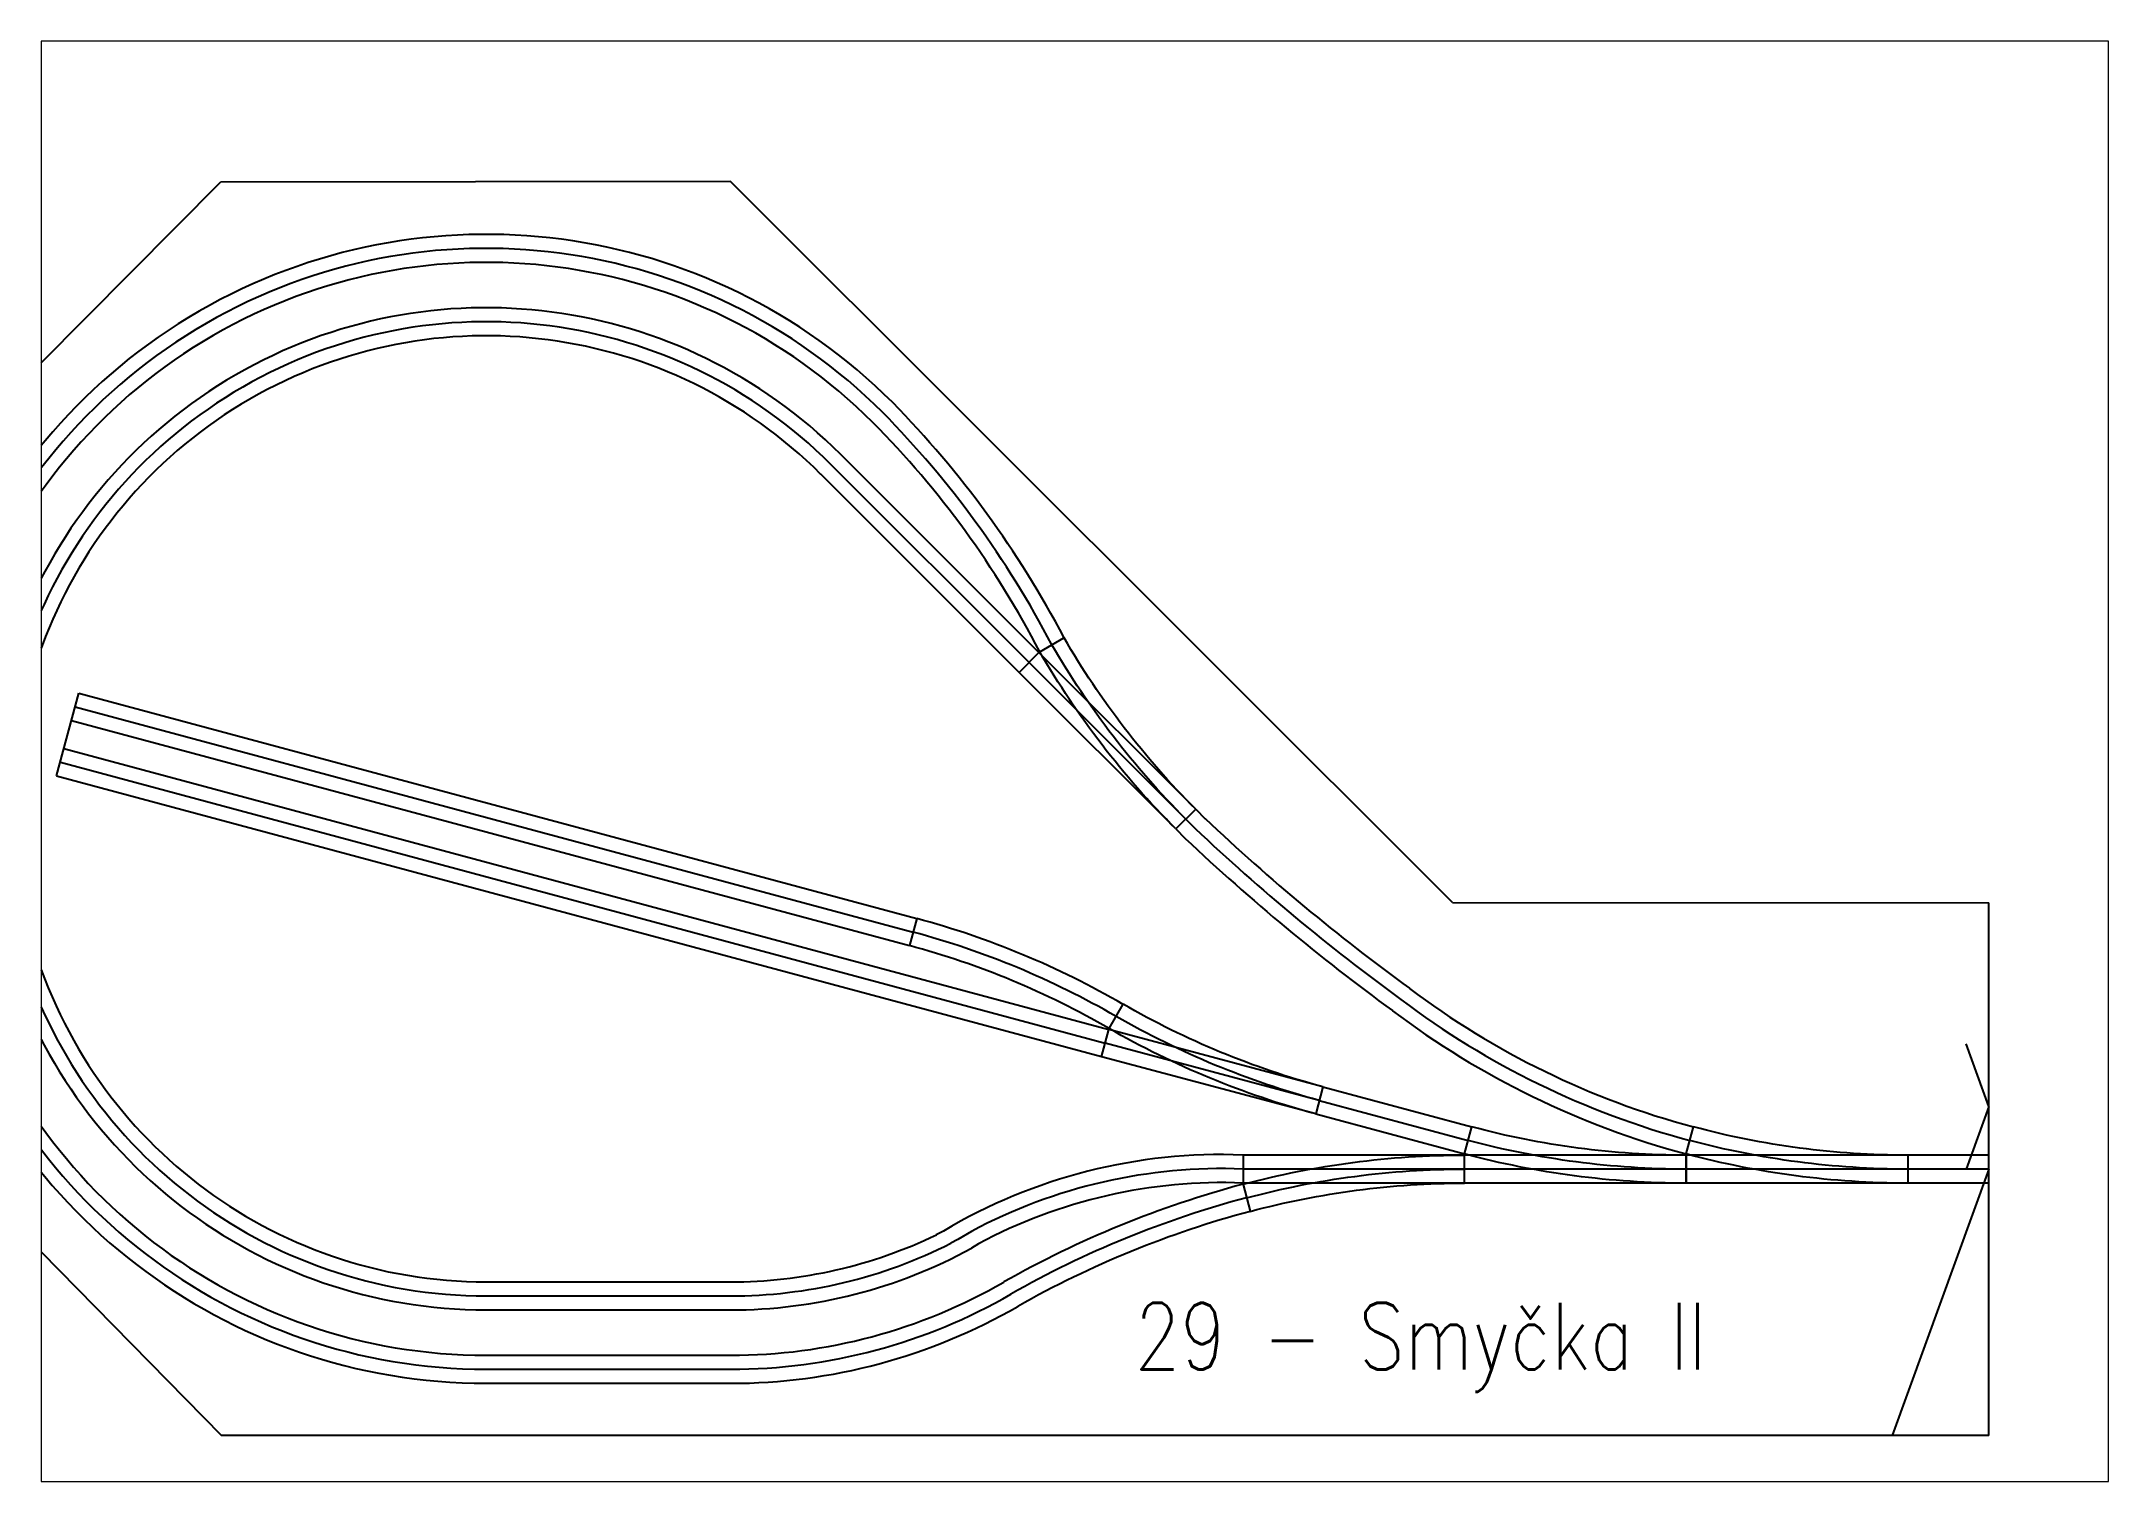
# Paper-space layout 'Rozvržení1' of a CAD drawing. Header units: millimetres. Extents: x 29 to 260, y 20 to 181.
# The model-space entities are those that its viewports show. They can reach past a viewport. Long polylines and large blocks are cut down to what shows.
import ezdxf

# ---------------------------------------------------------------- set-up
doc = ezdxf.new("R2010")
doc.units = ezdxf.units.MM
for name, color, linetype in [('Koleje', 1, 'Continuous'), ('Oblouky', 96, 'Continuous'), ('rozhrani', 4, 'Continuous'), ('TTmoduly', 3, 'Continuous'), ('Vyhybky', 96, 'Continuous')]:
    doc.layers.add(name, color=color, linetype=linetype)
doc.styles.add('ROMANS', font='romans', dxfattribs={"width": 0.8})

# ---------------------------------------------------------------- blocks, each defined once
blk = doc.blocks.new('Vyhybka15DlL')
at = {"layer": 'Vyhybky'}
for p, q in [((166, 21.9), (160.6, 42.1)), ((0, 21), (166, 21)), ((0, 21), (0, 0)), ((166, 0), (166, 21)), ((0, 10.5), (166, 10.5)), ((0, 0), (166, 0))]:
    blk.add_line(p, q, dxfattribs=at)
for radius in [620.5, 631, 641.5]:
    blk.add_arc((0, 641.5), radius, 270, 285, dxfattribs=at)
blk = doc.blocks.new('Vyhybka15DlR')
at = {"layer": 'Vyhybky'}
for p, q in [((0, 21.9), (5.4, 42.1)), ((166, 21), (0, 21)), ((0, 0), (0, 21)), ((166, 21), (166, 0)), ((166, 10.5), (0, 10.5)), ((166, 0), (0, 0))]:
    blk.add_line(p, q, dxfattribs=at)
for radius in [631, 620.5, 641.5]:
    blk.add_arc((166, 641.5), radius, 255.0001, 270.0001, dxfattribs=at)
blk = doc.blocks.new('Oblouk15')
at = {"layer": 'Oblouky'}
for p, q in [((-0.2, 42.3), (-0.2, 21.3)), ((160.4, 0.2), (165.8, 20.5))]:
    blk.add_line(p, q, dxfattribs=at)
for radius in [641.5, 631, 620.5]:
    blk.add_arc((-0.2, -599.2), radius, 75, 90, dxfattribs=at)

msp = doc.modelspace()

# ---------------------------------------------------------------- linework, layer by layer
at = {"layer": 'Koleje'}
for p, q in [((894.3, 584.3), (745.8, 732.7)), ((879.5, 569.4), (731, 717.9)), ((886.9, 576.8), (738.4, 725.3)), ((158.4, 492), (175, 553.8)), ((172.3, 543.6), (800, 374.9)), ((175, 553.8), (802.7, 385)), ((169.5, 533.5), (797.2, 364.7)), ((163.9, 512.4), (946.7, 301.9)), ((161.2, 502.3), (944, 291.7)), ((158.4, 492), (941.2, 281.6)), ((1011.7, 466.9), (1018.8, 459.8)), ((996.9, 452.1), (1003.9, 445)), ((1004.3, 459.5), (1011.4, 452.4)), ((1104.3, 248.7), (1215.9, 218.7)), ((1107, 258.8), (1218.7, 228.9)), ((1101.6, 238.6), (1213.2, 208.6)), ((1606, 207.7), (1545.2, 207.7)), ((1606, 197.2), (1545.2, 197.2)), ((1606, 186.7), (1545.2, 186.7)), ((822.7, 150.8), (817.4, 148)), ((833.5, 144.4), (828.2, 141.7)), ((843.8, 150.5), (833.5, 144.4)), ((848.9, 141.2), (843.7, 138)), ((480.3, 112.7), (663.2, 112.7)), ((480.3, 102.2), (663.2, 102.2)), ((480.3, 91.7), (663.2, 91.7)), ((480.3, 57.7), (663.2, 57.7)), ((480.3, 47.2), (663.2, 47.2)), ((480.3, 36.7), (663.2, 36.7))]:
    msp.add_line(p, q, dxfattribs=at)
for centre, radius, start, end in [((480.3, 467.2), 430.5, 45, 270), ((480.3, 467.2), 420, 45, 270), ((480.3, 467.2), 409.5, 45, 270), ((480.3, 467.2), 375.5, 45, 270), ((480.3, 467.2), 365, 45, 270), ((480.3, 467.2), 354.5, 45, 270), ((257.8, 253), 728.8, 27.5555, 44.5426), ((248.7, 246.4), 750.5, 27.7148, 44.42), ((266.9, 259.5), 707.3, 27.3883, 44.672), ((2079.1, 1580.3), 1553.1, 226.5688, 233.9679), ((2066.4, 1565), 1522.7, 226.5316, 234.0235), ((2091.7, 1595.5), 1583.3, 226.6044, 233.915), ((1545.2, 828.2), 620.5, 233, 255), ((1545.2, 828.2), 641.5, 233, 255), ((1545.2, 828.2), 631, 233, 255), ((1030.9, -198.8), 406.9, 87.6947, 120.7689), ((1031.3, -199.3), 396.9, 87.6947, 118.1906), ((1031.7, -199.8), 386.9, 87.6947, 118.1906), ((1245, -553.8), 765.7, 104.9659, 119.4976), ((1244.2, -551.8), 753.1, 104.9535, 119.5201), ((1244.9, -553.7), 744.5, 104.9627, 119.4852), ((663.2, 467.2), 354.5, 270, 295.7936), ((663.2, 467.2), 365, 270, 296.8866), ((663.2, 467.1), 375.4, 270, 298.7487), ((663.2, 467.2), 409.5, 270, 300), ((663.2, 467.2), 420, 270, 300), ((663.2, 467.2), 430.5, 270, 300)]:
    msp.add_arc(centre, radius, start, end, dxfattribs=at)
at = {"layer": 'rozhrani'}
for p, q in [((1606, 244.2), (1588.9, 291.2)), ((1606, 244.2), (1588.9, 197.2)), ((1606, 197.2), (1533.4, -2.3))]:
    msp.add_line(p, q, dxfattribs=at)
at = {"layer": 'TTmoduly'}
for p, q in [((9.1, 662.1), (281.1, 936.9)), ((663.2, 937.2), (281.1, 936.9)), ((1204, 396.9), (663.2, 937.2)), ((1204, 396.9), (1606, 396.7)), ((1606, -2.3), (1606, 396.7)), ((11.3, 273.3), (282, -2.4)), ((1606, -2.3), (282, -2.4))]:
    msp.add_line(p, q, dxfattribs=at)

# ---------------------------------------------------------------- block references
at = {"xscale": -1, "rotation": 315.0265797576032}
msp.add_blockref('Vyhybka15DlL', (996.9, 452.1), dxfattribs=at)
at = {"xscale": -1}
msp.add_blockref('Vyhybka15DlL', (1545.2, 186.7), dxfattribs=at)
at = {"layer": 'TTmoduly', "rotation": 344.920361178012}
msp.add_blockref('Oblouk15', (791.9, 344.1), dxfattribs=at)
at = {"layer": 'TTmoduly', "xscale": -1}
for name, p, rotation in [('Vyhybka15DlL', (1101.6, 238.6), 345.031638364883), ('Vyhybka15DlL', (1379.2, 186.7), 359.9999980770161), ('Vyhybka15DlR', (1047.2, 207.7), 180)]:
    msp.add_blockref(name, p, dxfattribs=dict(at, rotation=rotation))

# ---------------------------------------------------------------- texts
at = {"layer": 'TTmoduly', "style": 'ROMANS', "width": 0.8}
msp.add_text('29 - Smyčka II', height=50, dxfattribs=at).set_placement((965.9, 47.1))

psp = doc.layouts.new('Rozvržení1')

# ---------------------------------------------------------------- viewports
at = {"layer": 'TTmoduly'}
psp.add_viewport(center=(144.64, 100.81), size=(231.43, 161.29), view_center_point=(921.28, 502.7), view_height=1079.3579, dxfattribs=at)

doc.saveas('drawing.dxf')
